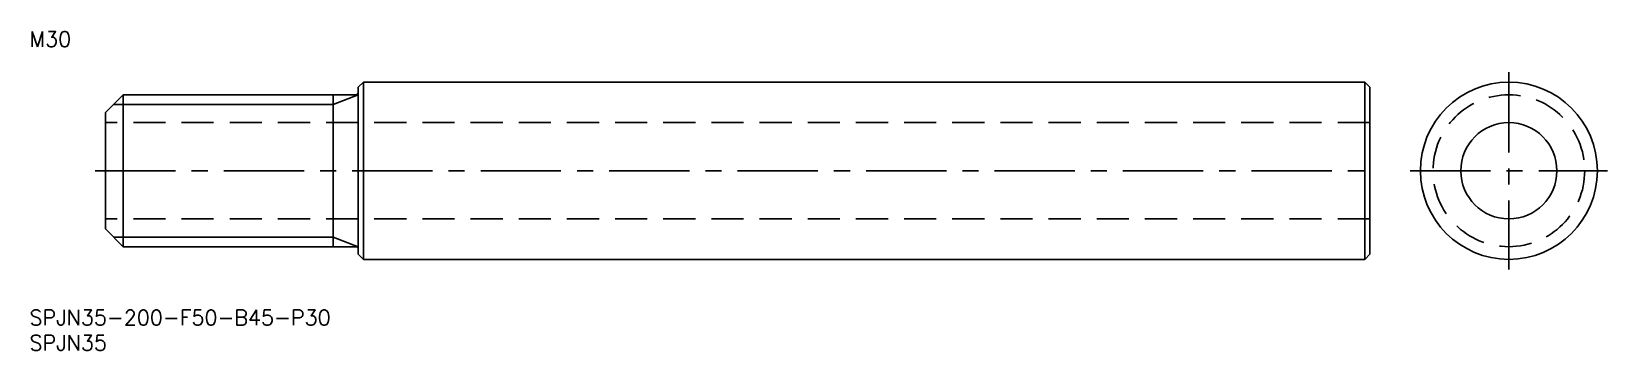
# Model space of a CAD drawing. Extents: x 0 to 312, y -8 to 55.
import ezdxf

# ---------------------------------------------------------------- set-up
doc = ezdxf.new("R2010")
doc.units = 0
doc.header["$LTSCALE"] = 0.5
doc.linetypes.add('CENTER', pattern=[50.8, 31.75, -6.35, 6.35, -6.35])
doc.linetypes.add('DASHED', pattern=[19.05, 12.7, -6.35])
for name, color, linetype in [('MSM_CENTER', 1, 'CENTER'), ('MSM_CONTINUOUS', 7, 'CONTINUOUS'), ('MSM_DASHED', 4, 'DASHED'), ('MSM_NARROW', 5, 'CONTINUOUS'), ('MSM_PART_NUMBER', 7, 'CONTINUOUS')]:
    doc.layers.add(name, color=color, linetype=linetype)
doc.styles.get("Standard").update_dxf_attribs({"font": 'txt.shx', "height": 1, "bigfont": 'bigfont.shx'})

# ---------------------------------------------------------------- blocks, each defined once
blk = doc.blocks.new('*U4')
at = {"layer": 'MSM_PART_NUMBER'}
blk.add_text('SPJN35-200-F50-B45-P30', height=3, dxfattribs=at).set_placement((0, -3))
blk = doc.blocks.new('*U5')
at = {"layer": 'MSM_PART_NUMBER'}
blk.add_text('SPJN35', height=3, dxfattribs=at).set_placement((0, -8))
blk = doc.blocks.new('*U6')
at = {"layer": 'MSM_PART_NUMBER'}
blk.add_text('M30', height=3, dxfattribs=at).set_placement((0, 52))

msp = doc.modelspace()

# ---------------------------------------------------------------- linework, layer by layer
at = {"layer": 'MSM_CENTER'}
for p, q in [((292.5, 47), (292.5, 8)), ((13, 27.5), (267, 27.5)), ((273, 27.5), (312, 27.5))]:
    msp.add_line(p, q, dxfattribs=at)
at = {"layer": 'MSM_CONTINUOUS'}
for p, q in [((65, 44), (66, 45)), ((65, 44), (65, 11)), ((66, 45), (264, 45)), ((66, 45), (66, 10)), ((264, 45), (264, 10)), ((265, 44), (264, 45)), ((265, 44), (265, 11)), ((18.5, 42.5), (15, 39)), ((18.5, 42.5), (64.5, 42.5)), ((18.5, 12.5), (18.5, 42.5)), ((60, 42.5), (60, 12.5)), ((15, 39), (15, 16)), ((18.5, 12.5), (15, 16)), ((18.5, 12.5), (64.5, 12.5)), ((65, 11), (66, 10)), ((66, 10), (264, 10)), ((265, 11), (264, 10))]:
    msp.add_line(p, q, dxfattribs=at)
for radius in [17.5, 9.5]:
    msp.add_circle((292.5, 27.5), radius, dxfattribs=at)
for centre, start, end in [((64.5, 43), 270, 0), ((64.5, 12), 0, 90)]:
    msp.add_arc(centre, 0.5, start, end, dxfattribs=at)
at = {"layer": 'MSM_DASHED'}
for p, q in [((265, 37), (15, 37)), ((265, 18), (15, 18))]:
    msp.add_line(p, q, dxfattribs=at)
msp.add_circle((292.5, 27.5), 15, dxfattribs=at)
at = {"layer": 'MSM_NARROW'}
for p, q in [((16.6055, 40.6055), (60, 40.6055)), ((60, 40.6055), (65, 42.5)), ((16.6055, 14.3945), (60, 14.3945)), ((60, 14.3945), (65, 12.5))]:
    msp.add_line(p, q, dxfattribs=at)

# ---------------------------------------------------------------- block references
at = {"layer": 'MSM_CONTINUOUS'}
for name in ['*U6', '*U4', '*U5']:
    msp.add_blockref(name, (0, 0), dxfattribs=at)

doc.saveas('drawing.dxf')
